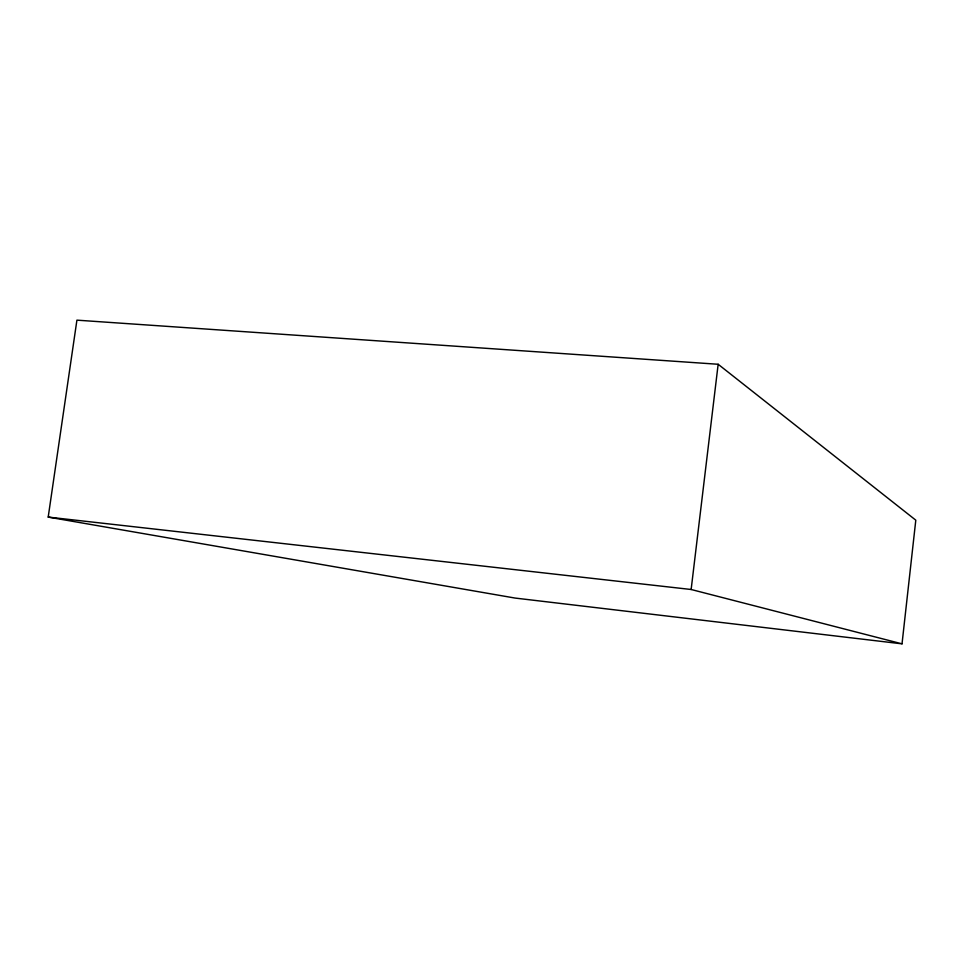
<?xml version="1.0" encoding="UTF-8"?>
<svg xmlns="http://www.w3.org/2000/svg" width="964" height="964" viewBox="0 0 964 964"><rect width="100%" height="100%" fill="white"/><g stroke="black" fill="none" stroke-linecap="round" stroke-linejoin="round"><path stroke-width="1.45" d="M902.027 643.844L915.8 520.174L718.156 364.272L76.915 320.156L48.2 517.09L515.089 598.066L902.027 643.844L691.14 589.498L48.2 517.09M691.14 589.498L718.156 364.272"/></g></svg>
